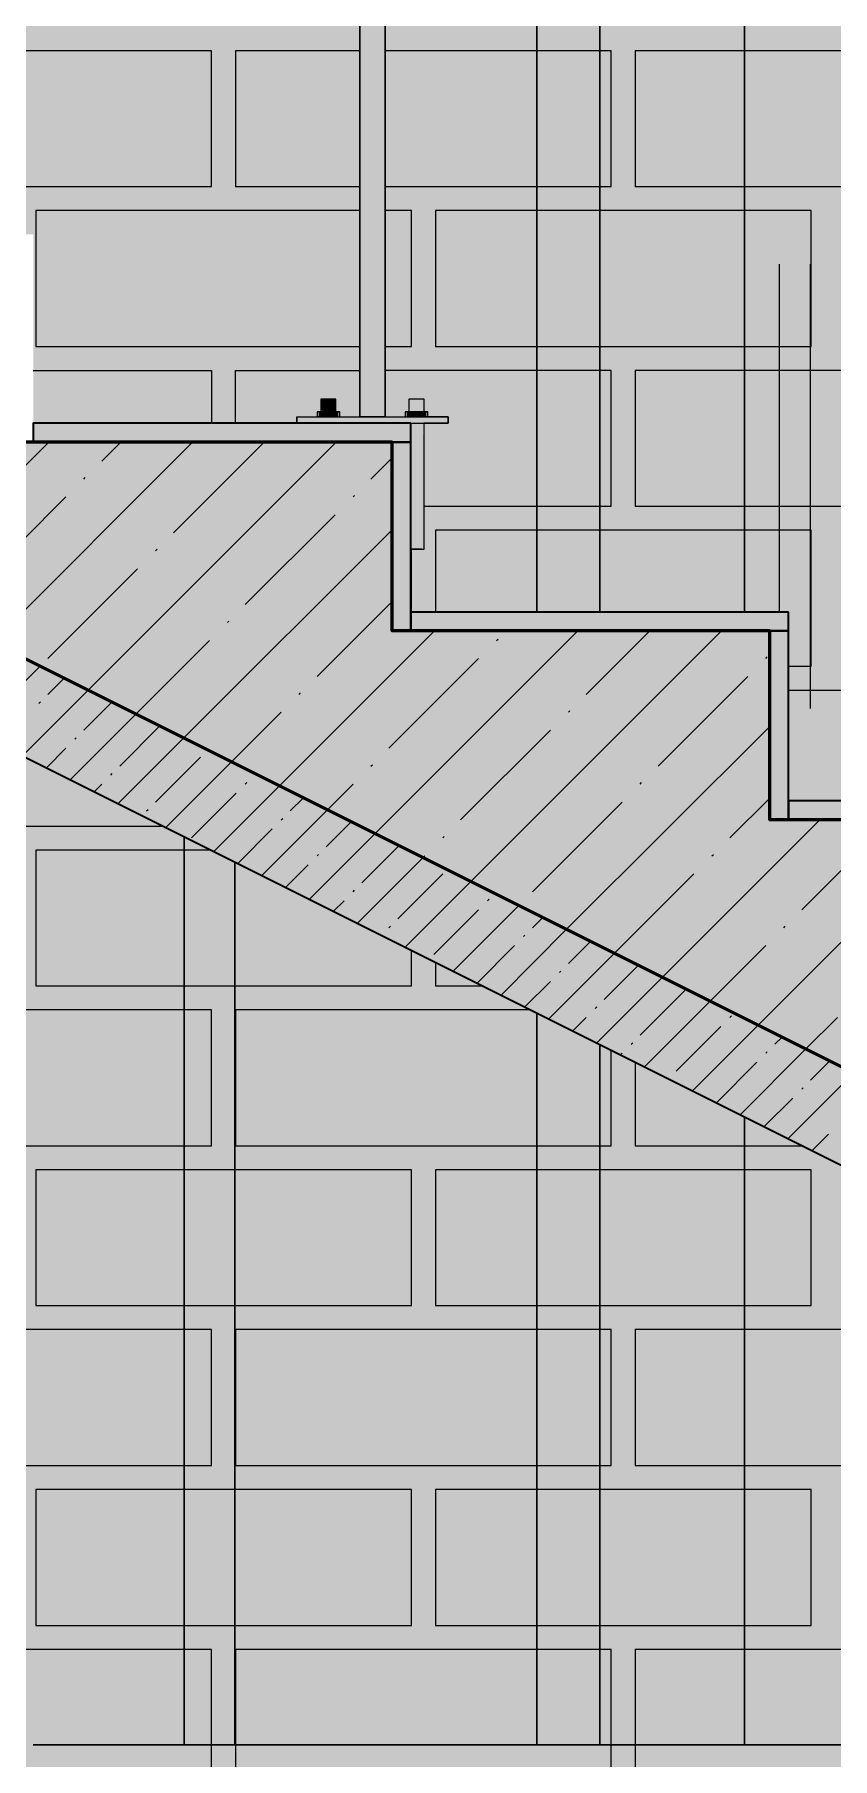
# Model space of a CAD drawing. Header units: millimetres. Extents: x -81576 to 1046824, y -248937 to 691537.
# Drawn here: x 9734 to 11002, y 625818 to 628558 of the extents above; entities that cross this region are included whole.
import ezdxf

# ---------------------------------------------------------------- set-up
doc = ezdxf.new("R2010")
doc.units = ezdxf.units.MM
doc.layers.add('PDF _Геометрия', color=7, linetype='Continuous', true_color=0x1d1d1d)
doc.layers.add('PDF _Сплошная заливка', color=7, linetype='Continuous', true_color=0xffffff)

msp = doc.modelspace()

# ---------------------------------------------------------------- hatches: boundary and pattern name
at = {"layer": 'PDF _Сплошная заливка', "true_color": 0x636466, "transparency": 33554559}
h = msp.add_hatch(color=251, dxfattribs=at)
h.paths.add_polyline_path([(6760.6, 617839.9), (19230.8, 617839.9), (19230.8, 618839.9), (18631.9, 618839.9), (18631.9, 634499.9), (18547.4, 634499.9), (18397.4, 634199.9), (18131.9, 634730.9), (18131.9, 634079.9), (13901.9, 634079.9), (13901.9, 634499.9), (12651.1, 634499.9), (13181.9, 634234.5), (13181.9, 633599.9), (18131.9, 633599.9), (18131.9, 625579.9), (13901.9, 625579.9), (13901.9, 626109.9), (13301.9, 626109.9), (13301.9, 626409.9), (12701.9, 626409.9), (12701.9, 626709.9), (12101.9, 626709.9), (12101.9, 627009.9), (11501.9, 627009.9), (11501.9, 627309.9), (10901.9, 627309.9), (10901.9, 627609.9), (10301.9, 627609.9), (10301.9, 627909.9), (9701.9, 627909.9), (9701.9, 628209.9), (9101.9, 628209.9), (9101.9, 628509.9), (8501.9, 628509.9), (8501.9, 628809.9), (7901.9, 628809.9), (7901.9, 629109.9), (7301.9, 629109.9), (7301.9, 629409.9), (6701.9, 629409.9), (6701.9, 629709.9), (6101.9, 629709.9), (6101.9, 629959.9), (3131.9, 629959.9), (3131.9, 634499.9), (2631.9, 634499.9), (2631.9, 617839.9), (4128.5, 617839.9)], flags=0)
h.paths.add_polyline_path([(6760.6, 618839.9), (3131.9, 618839.9), (3131.9, 622979.9), (6290, 622979.9), (13181.9, 619074.5), (13181.9, 618839.9), (10917.3, 618839.9)], flags=0)
h.paths.add_polyline_path([(15074.1, 618839.9), (13901.9, 618839.9), (13901.9, 619349.9), (13301.9, 619349.9), (13301.9, 619689.9), (12701.9, 619689.9), (12701.9, 620029.9), (12101.9, 620029.9), (12101.9, 620369.9), (11501.9, 620369.9), (11501.9, 620709.9), (10901.9, 620709.9), (10901.9, 621049.9), (10301.9, 621049.9), (10301.9, 621389.9), (9701.9, 621389.9), (9701.9, 621729.9), (9101.9, 621729.9), (9101.9, 622069.9), (8501.9, 622069.9), (8501.9, 622409.9), (7901.9, 622409.9), (7901.9, 622749.9), (7301.9, 622749.9), (7301.9, 623089.9), (6701.9, 623089.9), (6701.9, 623429.9), (6131.9, 623429.9), (6131.9, 623379.9), (3131.9, 623379.9), (3131.9, 629559.9), (5731, 629559.9), (13181.9, 625834.5), (13181.9, 625099.9), (18131.9, 625099.9), (18131.9, 618839.9)], flags=0)
h = msp.add_hatch(color=251, dxfattribs=at)
h.paths.add_polyline_path([(6131.9, 619039.9), (12956.5, 619039.9), (6144.7, 622899.9), (3131.9, 622899.9), (3131.9, 622039.9), (6131.9, 622039.9), (6131.9, 619261.8)], flags=0)
h.paths.add_polyline_path([(14131.9, 619039.9), (14131.9, 620849.9), (14143.8, 620849.9), (13622, 621145.6), (13622, 619379.9), (13931.9, 619379.9), (13931.9, 619039.9)], flags=0)
h.paths.add_polyline_path([(13582, 619379.9), (13582, 621168.2), (13022, 621485.6), (13022, 619719.9), (12982, 619719.9), (12982, 621508.2), (12422, 621825.6), (12422, 620059.9), (12382, 620059.9), (12382, 621848.3), (11822, 622165.6), (11822, 620399.9), (11782, 620399.9), (11782, 622188.3), (11222, 622505.6), (11222, 620740), (11182, 620740), (11182, 622528.3), (10622, 622845.6), (10622, 621080), (10582, 621080), (10582, 622868.3), (10022, 623185.7), (10022, 621420), (9982, 621420), (9982, 623208.3), (9422, 623525.7), (9422, 621760), (9382, 621760), (9382, 623548.4), (8822, 623865.7), (8822, 622100), (8782, 622100), (8782, 623888.4), (8222, 624205.7), (8222, 622440), (8182, 622440), (8182, 624228.4), (7622, 624545.7), (7622, 622780.1), (7582, 622780.1), (7582, 624568.4), (7022, 624885.8), (7022, 623120.1), (6982, 623120.1), (6982, 624908.4), (6422, 625225.8), (6422, 623460.1), (6382, 623460.1), (6382, 625239.9), (6131.9, 625239.9), (6132.4, 623459.9), (6731.9, 623459.9), (6731.9, 623119.9), (7331.9, 623119.9), (7331.9, 622779.9), (7931.9, 622779.9), (7931.9, 622439.9), (8531.9, 622439.9), (8531.9, 622099.9), (9131.9, 622099.9), (9131.9, 621759.9), (9731.9, 621759.9), (9731.9, 621419.9), (10331.9, 621419.9), (10331.9, 621079.9), (10931.9, 621079.9), (10931.9, 620739.9), (11531.9, 620739.9), (11531.9, 620399.9), (12131.9, 620399.9), (12131.9, 620059.9), (12731.9, 620059.9), (12731.9, 619719.9), (13331.9, 619719.9), (13331.9, 619379.9), (13483.6, 619379.9)], flags=0)
h.paths.add_polyline_path([(14211.9, 620857.3), (14211.9, 625099.9), (13181.9, 625099.9), (13181.9, 625834.5), (13171.1, 625839.9), (12858, 625839.9), (6132.4, 629202.7), (6132.4, 625279.9), (6411.6, 625279.9), (6411.9, 625277.5), (14146.5, 620894.3)], flags=0)
h.paths.add_polyline_path([(14207.7, 620849.9), (14211.9, 620849.9), (14211.9, 620857.3)], flags=0)
h.paths.add_polyline_path([(13911.9, 625579.9), (13911.9, 625839.9), (13901.9, 625839.9), (13901.9, 625579.9)], flags=0)
h.paths.add_polyline_path([(14202.1, 625839.9), (14211.9, 625839.9), (14211.9, 627029.9), (13890.8, 627190.4), (13890.8, 626149.9), (13925.2, 626149.9), (13925.2, 626157.9), (13928.8, 626159.9), (13930.4, 626177.9), (13952.8, 626177.9), (13953.5, 626157.9), (13956.4, 626157.9), (13956.4, 626149.9), (13990.8, 626149.9), (13990.8, 626139.9), (13952.8, 626139.9), (13951.2, 625939.9), (13931.9, 625939.9), (13932.3, 625839.9), (14034.9, 625839.9)], flags=0)
h.paths.add_polyline_path([(13750.8, 626139.9), (13750.8, 626149.9), (13785.2, 626149.9), (13785.2, 626157.9), (13788.8, 626159.9), (13790.4, 626177.9), (13812.8, 626177.9), (13813.5, 626157.9), (13816.4, 626157.9), (13816.4, 626149.9), (13850.8, 626149.9), (13850.8, 627210.4), (12090.8, 628090.4), (12090.8, 627049.9), (12125.2, 627049.9), (12125.2, 627057.9), (12128.8, 627059.9), (12130.4, 627077.9), (12152.8, 627077.9), (12153.5, 627057.9), (12156.4, 627057.9), (12156.4, 627049.9), (12190.8, 627049.9), (12190.8, 627039.9), (12152.8, 627039.9), (12151.2, 626839.9), (12131.9, 626839.9), (12131.9, 626739.9), (12731.9, 626739.9), (12731.9, 626439.9), (13331.9, 626439.9), (13331.9, 626139.9), (13725.8, 626139.9)], flags=0)
h.paths.add_polyline_path([(11950.8, 627039.9), (11950.8, 627049.9), (11985.2, 627049.9), (11985.2, 627057.9), (11988.8, 627059.9), (11990.4, 627077.9), (12012.8, 627077.9), (12013.5, 627057.9), (12016.4, 627057.9), (12016.4, 627049.9), (12050.8, 627049.9), (12050.8, 628110.4), (10290.8, 628990.4), (10290.8, 627949.9), (10325.2, 627949.9), (10325.2, 627957.9), (10328.8, 627959.9), (10330.4, 627977.9), (10352.8, 627977.9), (10353.5, 627957.9), (10356.4, 627957.9), (10356.4, 627949.9), (10390.8, 627949.9), (10390.8, 627939.9), (10352.8, 627939.9), (10351.2, 627739.9), (10331.9, 627739.9), (10331.9, 627639.9), (10931.9, 627639.9), (10931.9, 627339.9), (11531.9, 627339.9), (11531.9, 627039.9)], flags=0)
h.paths.add_polyline_path([(14211.9, 627119.3), (14211.9, 627829.9), (13880.4, 627995.6), (13879.4, 627979.9), (13877.9, 627979.9), (13880.5, 627953.5), (13880.7, 627939.9), (13890.8, 627939.9), (13890.8, 627279.9), (14164.8, 627142.9)], flags=0)
h.paths.add_polyline_path([(13850.8, 627299.9), (13850.8, 627939.9), (13862.8, 627941.4), (13861, 627960.8), (13862.1, 627971.1), (13861.9, 627979.9), (13861.1, 627979.9), (13861, 628005.4), (12080.4, 628895.6), (12079.4, 628879.9), (12077.9, 628879.9), (12080.5, 628853.5), (12080.7, 628839.9), (12090.8, 628839.9), (12090.8, 628179.9), (13848.8, 627300.9)], flags=0)
h.paths.add_polyline_path([(14211.9, 627919.3), (14211.9, 633599.9), (13961.9, 633599.9), (13961.9, 633585.8), (13911.9, 633583), (13911.4, 633579.6), (8401.3, 630824.6), (14164.8, 627942.9)], flags=0)
h.paths.add_polyline_path([(10150.8, 627939.9), (10150.8, 627949.9), (10185.2, 627949.9), (10185.2, 627957.9), (10188.8, 627959.9), (10190.4, 627977.9), (10212.8, 627977.9), (10213.5, 627957.9), (10216.4, 627957.9), (10216.4, 627949.9), (10250.8, 627949.9), (10250.8, 629010.4), (8490.8, 629890.4), (8490.8, 628849.9), (8525.2, 628849.9), (8525.2, 628857.9), (8528.8, 628859.9), (8530.4, 628877.9), (8552.8, 628877.9), (8553.5, 628857.9), (8556.4, 628857.9), (8556.4, 628849.9), (8590.8, 628849.9), (8590.8, 628839.9), (8552.8, 628839.9), (8551.2, 628639.9), (8531.9, 628639.9), (8531.9, 628539.9), (9131.9, 628539.9), (9131.9, 628239.9), (9731.9, 628239.9), (9731.9, 627939.9), (10137.9, 627939.9)], flags=0)
h.paths.add_polyline_path([(13870.8, 627975.1), (13873.4, 627979.9), (13865.8, 627979.9), (13870.4, 627975.5)], flags=0)
h.paths.add_polyline_path([(12050.8, 628199.9), (12050.8, 628839.9), (12062.8, 628841.4), (12061, 628860.8), (12062.1, 628871.1), (12061.9, 628879.9), (12061.1, 628879.9), (12061.1, 628905.3), (10280.4, 629795.6), (10279.4, 629779.9), (10277.9, 629779.9), (10280.5, 629753.5), (10280.7, 629739.9), (10290.8, 629739.9), (10290.8, 629079.9), (11980.7, 628234.9)], flags=0)
h.paths.add_polyline_path([(7931.9, 628839.9), (8350.8, 628839.9), (8350.8, 628849.9), (8385.2, 628849.9), (8385.2, 628857.9), (8388.8, 628859.9), (8390.4, 628877.9), (8412.8, 628877.9), (8413.5, 628857.9), (8416.4, 628857.9), (8416.4, 628849.9), (8450.8, 628849.9), (8449.3, 629911.2), (7698.8, 630286.4), (6690.8, 629782.4), (6690.8, 629749.9), (6725.2, 629749.9), (6725.2, 629757.9), (6728.8, 629759.9), (6730.4, 629777.9), (6752.8, 629777.9), (6753.5, 629757.9), (6756.4, 629757.9), (6756.4, 629749.9), (6790.8, 629749.9), (6790.8, 629739.9), (6752.8, 629739.9), (6751.2, 629539.9), (6731.9, 629539.9), (6732.3, 629439.9), (7331.9, 629439.9), (7331.9, 629139.9), (7931.9, 629139.9), (7931.9, 628902.1)], flags=0)
h.paths.add_polyline_path([(12070.8, 628875.1), (12073.4, 628879.9), (12065.8, 628879.9), (12070.4, 628875.5)], flags=0)
h.paths.add_polyline_path([(10250.8, 629099.9), (10250.8, 629739.9), (10262.8, 629741.4), (10261, 629760.8), (10262.1, 629771.1), (10261.9, 629779.9), (10261.1, 629779.9), (10261, 629805.4), (8480.4, 630695.6), (8479.4, 630679.9), (8477.9, 630679.9), (8480.5, 630653.5), (8480.7, 630639.9), (8490.8, 630639.9), (8490.8, 629979.9), (10246, 629102.3)], flags=0)
h.paths.add_polyline_path([(6625.7, 629749.9), (6650.8, 629749.9), (6650.8, 629762.4), (6630.7, 629752.4)], flags=0)
h.paths.add_polyline_path([(10270.8, 629775.1), (10273.4, 629779.9), (10267.8, 629777.9), (10270.4, 629775.5)], flags=0)
h.paths.add_polyline_path([(8450.8, 629999.9), (8450.8, 630639.9), (8462.8, 630641.4), (8461, 630660.8), (8462.1, 630671.1), (8461.9, 630679.9), (8461.1, 630679.9), (8461.1, 630705.3), (8435.8, 630718), (8319.4, 630718), (8319.4, 630636.8), (8399.6, 630636.8), (7788.3, 630331.2), (8449.3, 630000.7)], flags=0)
h.paths.add_polyline_path([(8470.8, 630675.1), (8473.4, 630679.9), (8465.8, 630679.9), (8470.4, 630675.5)], flags=0)
h.paths.add_polyline_path([(11751.9, 632544.6), (11911.9, 632624.6), (11911.9, 632627.6), (11751.9, 632545.8)], flags=0)
h.paths.add_polyline_path([(11951.9, 632644.6), (12111.9, 632724.6), (12111.9, 632730), (11951.9, 632648.1)], flags=0)
h.paths.add_polyline_path([(12151.9, 632744.6), (12311.9, 632824.6), (12311.9, 632832.4), (12151.9, 632750.5)], flags=0)
h.paths.add_polyline_path([(12351.9, 632844.6), (12511.9, 632924.6), (12511.9, 632934.7), (12351.9, 632852.8)], flags=0)
h.paths.add_polyline_path([(12551.9, 632944.6), (12711.9, 633024.6), (12711.9, 633037.1), (12551.9, 632955.2)], flags=0)
h.paths.add_polyline_path([(12751.9, 633044.6), (12911.9, 633124.6), (12911.9, 633139.5), (12751.9, 633057.6)], flags=0)
h.paths.add_polyline_path([(12951.9, 633144.6), (13111.9, 633224.6), (13111.9, 633241.8), (12951.9, 633159.9)], flags=0)
h.paths.add_polyline_path([(13151.9, 633244.6), (13311.9, 633324.6), (13311.9, 633344.2), (13151.9, 633262.3)], flags=0)
h.paths.add_polyline_path([(13351.9, 633344.6), (13511.9, 633424.6), (13511.9, 633446.5), (13351.9, 633364.6)], flags=0)
h.paths.add_polyline_path([(13551.9, 633444.6), (13711.9, 633524.6), (13711.9, 633548.9), (13551.9, 633467)], flags=0)
h.paths.add_polyline_path([(13751.9, 633544.6), (13817.9, 633577.6), (13761.9, 633574.5), (13751.9, 633569.4), (13751.9, 633564.3)], flags=0)
h = msp.add_hatch(color=251, dxfattribs=at)
h.paths.add_polyline_path([(10290.8, 627949.9), (10290.8, 628990.4), (10280.4, 628995.6), (10279.4, 628979.9), (10277.9, 628979.9), (10280.5, 628953.5), (10280, 628933.4), (10279.7, 628926.4), (10275.4, 628922.7), (10263.7, 628922.8), (10261.1, 628931.3), (10261, 628939.7), (10262.2, 628938.8), (10262.8, 628941.4), (10261, 628960.8), (10262.1, 628971.1), (10261.9, 628979.9), (10261.1, 628979.9), (10261, 629005.4), (10250.8, 629010.4), (10250.8, 627949.9), (10267.8, 627949.9)], flags=0)
h.paths.add_polyline_path([(10270.8, 628975.1), (10273.4, 628979.9), (10267.8, 628977.9), (10270.4, 628975.5)], flags=0)
h.paths.add_polyline_path([(10290.8, 629079.9), (10290.8, 629739.9), (10280.6, 629739.7), (10277.7, 629722.8), (10263.7, 629722.8), (10261, 629730.9), (10261, 629739.9), (10250.8, 629739.9), (10250.8, 629099.9), (10267.8, 629091.4)], flags=0)
for points in [[(13171.1, 625839.9), (6101.9, 629374.5), (6101.9, 629218), (12858, 625839.9), (13111.9, 625839.9)], [(10207, 627957.9), (10212.8, 627957.9), (10211.2, 627977.9), (10188.8, 627977.9), (10190.6, 627957.9), (10206.8, 627957.9)], [(10290.8, 627939.9), (10390.8, 627939.9), (10390.8, 627949.9), (10150.8, 627949.9), (10150.8, 627939.9), (10284.8, 627939.9)], [(10201.2, 627949.9), (10216.4, 627949.9), (10216.4, 627957.9), (10185.2, 627957.9), (10185.2, 627949.9), (10200.8, 627949.9)], [(10338, 627949.9), (10356.4, 627949.9), (10356.4, 627957.9), (10325.2, 627957.9), (10325.2, 627949.9), (10337.7, 627949.9)], [(10256.8, 627909.9), (10331.9, 627909.9), (10331.9, 627939.9), (9731.9, 627939.9), (9731.9, 627909.9), (10250.8, 627909.9)], [(10301.9, 627609.9), (10331.9, 627609.9), (10331.9, 627909.9), (10301.9, 627909.9), (10301.9, 627691.9)], [(10901.9, 627309.9), (10931.9, 627309.9), (10931.9, 627609.9), (10901.9, 627609.9), (10901.9, 627429.7)], [(11436.9, 627309.9), (11531.9, 627309.9), (11531.9, 627339.9), (10931.9, 627339.9), (10931.9, 627309.9), (11177.1, 627309.9)]]:
    msp.add_hatch(color=251, dxfattribs=at).paths.add_polyline_path(points)
h = msp.add_hatch(color=251, dxfattribs=at)
h.paths.add_polyline_path([(10352.4, 627739.9), (10352.8, 627739.9), (10351.2, 627939.9), (10331.9, 627939.9), (10332.3, 627739.9), (10351.2, 627739.9)], flags=0)
h.paths.add_polyline_path([(10332.8, 627957.9), (10352.8, 627957.9), (10351.2, 627977.9), (10328.8, 627977.9), (10330.6, 627957.9), (10332.5, 627957.9)], flags=0)

# ---------------------------------------------------------------- linework, layer by layer
at = {"layer": 'PDF _Геометрия', "color": 7, "lineweight": 53}
for points in [[(12651.1, 634499.9), (13181.9, 634234.5), (13181.9, 633599.9), (18131.9, 633599.9), (18131.9, 625579.9), (13901.9, 625579.9), (13901.9, 626109.9), (13301.9, 626109.9), (13301.9, 626409.9), (12701.9, 626409.9), (12701.9, 626709.9), (12101.9, 626709.9), (12101.9, 627009.9), (11501.9, 627009.9), (11501.9, 627309.9), (10901.9, 627309.9), (10901.9, 627609.9), (10301.9, 627609.9), (10301.9, 627909.9), (9701.9, 627909.9)], [(3131.9, 623379.9), (3131.9, 629559.9), (5731, 629559.9), (13181.9, 625834.5), (13181.9, 625099.9), (18131.9, 625099.9), (18131.9, 618839.9)]]:
    msp.add_lwpolyline(points, dxfattribs=at)
at = {"layer": 'PDF _Геометрия', "color": 7, "lineweight": 35}
for points in [[(3131.9, 629559.9), (3131.9, 629479.9), (5578, 629479.9), (6101.9, 629218), (12858, 625839.9), (13171.1, 625839.9)], [(13901.9, 625839.9), (13901.9, 626109.9), (13301.9, 626109.9), (13301.9, 626409.9), (12701.9, 626409.9), (12701.9, 626709.9), (12101.9, 626709.9), (12101.9, 627009.9), (11501.9, 627009.9), (11501.9, 627309.9), (10901.9, 627309.9), (10901.9, 627609.9), (10301.9, 627609.9), (10301.9, 627909.9), (9701.9, 627909.9)]]:
    msp.add_lwpolyline(points, dxfattribs=at)
at = {"layer": 'PDF _Геометрия', "color": 7, "lineweight": 9}
for points in [[(10290.8, 627949.9), (10290.8, 628990.4), (10290.8, 627949.9), (10250.8, 627949.9), (10250.8, 629010.4), (10250.8, 627949.9)], [(10916.9, 628192.8), (10916.9, 628192.8), (10916.9, 628192.6), (10916.9, 628192.4), (10916.9, 628192.1), (10916.9, 628191.6), (10916.9, 628191.1), (10916.9, 628190.5), (10916.9, 628189.8), (10916.9, 628189), (10916.9, 628188.1), (10916.9, 628187.1), (10916.9, 628186.1), (10916.9, 628184.9), (10916.9, 628183.7), (10916.9, 628182.4), (10916.9, 628181), (10916.9, 628179.5), (10916.9, 628177.9), (10916.9, 628176.3), (10916.9, 628174.6), (10916.9, 628172.9), (10916.9, 628171.1), (10916.9, 628169.2), (10916.9, 628167.3), (10916.9, 628165.3), (10916.9, 628163.2), (10916.9, 628161.1), (10916.9, 628159), (10916.9, 628156.8), (10916.9, 628154.6), (10916.9, 628152.3), (10916.9, 628150), (10916.9, 628147.7), (10916.9, 628145.4), (10916.9, 628143), (10916.9, 628140.7), (10916.9, 628138.3), (10916.9, 628135.9), (10916.9, 628133.5), (10916.9, 628132.8), (10916.9, 627639.9)], [(10966.9, 627486.9), (10966.9, 627487), (10966.9, 627487.1), (10966.9, 627487.4), (10966.9, 627487.7), (10966.9, 627488.1), (10966.9, 627488.7), (10966.9, 627489.3), (10966.9, 627490), (10966.9, 627490.8), (10966.9, 627491.7), (10966.9, 627492.7), (10966.9, 627493.7), (10966.9, 627494.9), (10966.9, 627496.1), (10966.9, 627497.4), (10966.9, 627498.8), (10966.9, 627500.3), (10966.9, 627501.8), (10966.9, 627503.4), (10966.9, 627505.1), (10966.9, 627506.9), (10966.9, 627508.7), (10966.9, 627510.6), (10966.9, 627512.5), (10966.9, 627514.5), (10966.9, 627516.6), (10966.9, 627518.7), (10966.9, 627520.8), (10966.9, 627523), (10966.9, 627525.2), (10966.9, 627527.5), (10966.9, 627529.7), (10966.9, 627532), (10966.9, 627534.4), (10966.9, 627536.7), (10966.9, 627539.1), (10966.9, 627541.5), (10966.9, 627543.9), (10966.9, 627546.3), (10966.9, 627546.9), (10966.9, 628132.8), (10966.9, 628135.2), (10966.9, 628137.6), (10966.9, 628140), (10966.9, 628142.4), (10966.9, 628144.8), (10966.9, 628147.1), (10966.9, 628149.4), (10966.9, 628151.7), (10966.9, 628154), (10966.9, 628156.2), (10966.9, 628158.4), (10966.9, 628160.5), (10966.9, 628162.7), (10966.9, 628164.7), (10966.9, 628166.7), (10966.9, 628168.7), (10966.9, 628170.6), (10966.9, 628172.4), (10966.9, 628174.2), (10966.9, 628175.9), (10966.9, 628177.5), (10966.9, 628179.1), (10966.9, 628180.6), (10966.9, 628182), (10966.9, 628183.3), (10966.9, 628184.6), (10966.9, 628185.8), (10966.9, 628186.8), (10966.9, 628187.8), (10966.9, 628188.8), (10966.9, 628189.6), (10966.9, 628190.3), (10966.9, 628191), (10966.9, 628191.5), (10966.9, 628192), (10966.9, 628192.3), (10966.9, 628192.6), (10966.9, 628192.8), (10966.9, 628192.8)], [(10212.8, 627957.9), (10212.8, 627977.9), (10212.4, 627977.9), (10211.2, 627977.9), (10209.3, 627977.9), (10206.8, 627977.9), (10203.9, 627977.9), (10200.8, 627977.9), (10197.7, 627977.9), (10194.8, 627977.9), (10192.3, 627977.9), (10190.4, 627977.9), (10189.2, 627977.9), (10188.8, 627977.9), (10188.8, 627957.9)], [(10209.3, 627977.9), (10206.8, 627977.9), (10203.9, 627977.9), (10200.8, 627977.9), (10197.7, 627977.9), (10194.8, 627977.9), (10192.3, 627977.9)], [(10352.8, 627957.9), (10352.8, 627977.9), (10352.4, 627977.9), (10351.2, 627977.9), (10349.3, 627977.9), (10346.8, 627977.9), (10343.9, 627977.9), (10340.8, 627977.9), (10337.7, 627977.9), (10334.8, 627977.9), (10332.3, 627977.9), (10330.4, 627977.9), (10329.2, 627977.9), (10328.8, 627977.9), (10328.8, 627957.9)], [(10349.3, 627977.9), (10346.8, 627977.9), (10343.9, 627977.9), (10340.8, 627977.9), (10337.7, 627977.9), (10334.8, 627977.9), (10332.3, 627977.9)], [(10150.8, 627949.9), (10390.8, 627949.9), (10356.4, 627949.9), (10353.5, 627949.9), (10349.8, 627949.9), (10345.4, 627949.9), (10340.8, 627949.9), (10336.1, 627949.9), (10332.8, 627949.9)], [(10150.8, 627939.9), (10150.8, 627949.9), (10150.8, 627939.9), (10390.8, 627939.9), (10352.4, 627939.9)], [(10213.5, 627957.9), (10216.4, 627957.9), (10218.2, 627957.9), (10218.8, 627957.9), (10218.2, 627957.9), (10216.4, 627957.9), (10213.5, 627957.9), (10209.8, 627957.9), (10205.4, 627957.9), (10200.8, 627957.9), (10196.1, 627957.9), (10191.8, 627957.9), (10188.1, 627957.9), (10185.2, 627957.9), (10183.4, 627957.9), (10182.8, 627957.9), (10182.8, 627949.9)], [(10188.1, 627957.9), (10185.2, 627957.9), (10183.4, 627957.9), (10182.8, 627957.9)], [(10216.4, 627949.9), (10213.5, 627949.9), (10209.8, 627949.9), (10205.4, 627949.9), (10200.8, 627949.9), (10196.1, 627949.9), (10191.8, 627949.9), (10188.1, 627949.9), (10185.2, 627949.9)], [(10218.8, 627949.9), (10218.8, 627957.9)], [(10353.5, 627957.9), (10356.4, 627957.9), (10358.2, 627957.9), (10358.8, 627957.9), (10358.2, 627957.9), (10356.4, 627957.9), (10353.5, 627957.9), (10349.8, 627957.9), (10345.4, 627957.9), (10340.8, 627957.9), (10336.1, 627957.9), (10331.8, 627957.9), (10328.1, 627957.9), (10325.2, 627957.9), (10323.4, 627957.9), (10322.8, 627957.9), (10322.8, 627949.9)], [(10328.1, 627957.9), (10325.2, 627957.9), (10323.4, 627957.9), (10322.8, 627957.9)], [(10331.8, 627949.9), (10328.1, 627949.9), (10325.2, 627949.9)], [(10358.8, 627949.9), (10358.8, 627957.9)], [(10390.8, 627939.9), (10390.8, 627949.9), (10390.8, 627939.9)], [(10349.3, 627739.9), (10346.8, 627739.9), (10343.9, 627739.9), (10340.8, 627739.9), (10337.7, 627739.9), (10334.8, 627739.9), (10332.3, 627739.9), (10334.8, 627739.9), (10337.7, 627739.9), (10340.8, 627739.9), (10343.9, 627739.9), (10346.8, 627739.9), (10349.3, 627739.9), (10351.2, 627739.9), (10352.4, 627739.9), (10352.8, 627739.9), (10352.8, 627939.9)], [(9971.9, 625840), (9971.9, 627283), (9971.9, 625840)], [(9971.9, 625840), (9971.9, 627283), (9971.9, 625840)], [(10051.9, 627243), (10051.9, 625840)], [(10051.9, 627243), (10051.9, 625840)], [(10917.3, 625839.9), (12858, 625839.9), (10531.9, 625839.9), (10531.9, 627003), (10531.9, 625839.9)], [(10631.9, 625839.9), (10631.9, 626953), (10631.9, 625839.9), (10861.9, 625839.9), (10861.9, 626838), (10861.9, 625839.9), (12781.9, 625839.9), (12781.9, 625878), (12781.9, 625839.9), (12858, 625839.9), (9731.9, 625839.9), (13171.1, 625839.9)], [(9971.9, 625840), (10051.9, 625840), (9971.9, 625840)], [(9971.9, 625840), (10051.9, 625840), (9971.9, 625840)], [(10045.9, 625840), (9977.9, 625840), (10045.9, 625840)], [(10045.9, 625840), (9977.9, 625840), (10045.9, 625840)], [(10011.9, 625840), (10051.9, 625840), (10011.9, 625840)], [(10017.9, 625840), (10045.9, 625840), (10017.9, 625840)]]:
    msp.add_lwpolyline(points, dxfattribs=at)
for points in [[(10531.9, 628869.9), (10531.9, 627639.9)], [(10531.9, 627639.9), (10531.9, 628869.9)], [(10631.9, 627639.9), (10631.9, 628819.9)], [(10861.9, 628704.9), (10861.9, 627639.9)], [(10051.9, 627243), (10051.9, 625840)], [(10051.9, 625840), (10051.9, 627243)], [(10531.9, 627003), (10531.9, 625839.9), (12858, 625839.9), (10531.9, 625839.9)]]:
    msp.add_lwpolyline(points, close=True, dxfattribs=at)
at = {"layer": 'PDF _Геометрия', "color": 9, "lineweight": 9, "true_color": 0xcacaca}
for points in [[(10015.2, 628531.8), (9418.3, 628531.8), (9418.3, 628315.9), (10015.2, 628315.9)], [(10967.7, 628277.8), (10370.8, 628277.8), (10370.8, 628061.9), (10967.7, 628061.9)], [(11285.2, 628023.8), (10688.3, 628023.8), (10688.3, 627807.9), (11285.2, 627807.9)], [(10015.2, 627007.8), (9418.3, 627007.8), (9418.3, 626791.9), (10015.2, 626791.9)], [(10332.7, 626753.8), (9735.8, 626753.8), (9735.8, 626537.9), (10332.7, 626537.9)], [(10967.7, 626753.8), (10370.8, 626753.8), (10370.8, 626537.9), (10967.7, 626537.9)], [(10015.2, 626499.8), (9418.3, 626499.8), (9418.3, 626283.9), (10015.2, 626283.9)], [(10650.2, 626499.8), (10053.3, 626499.8), (10053.3, 626283.9), (10650.2, 626283.9)], [(11285.2, 626499.8), (10688.3, 626499.8), (10688.3, 626283.9), (11285.2, 626283.9)], [(10332.7, 626245.8), (9735.8, 626245.8), (9735.8, 626029.9), (10332.7, 626029.9)], [(10967.7, 626245.8), (10370.8, 626245.8), (10370.8, 626029.9), (10967.7, 626029.9)], [(10015.2, 625991.8), (9418.3, 625991.8), (9418.3, 625775.9), (10015.2, 625775.9)], [(10650.2, 625991.8), (10053.3, 625991.8), (10053.3, 625775.9), (10650.2, 625775.9)], [(11285.2, 625991.8), (10688.3, 625991.8), (10688.3, 625775.9), (11285.2, 625775.9)]]:
    msp.add_lwpolyline(points, close=True, dxfattribs=at)
for points in [[(10250.8, 628531.8), (10053.3, 628531.8), (10053.3, 628315.9), (10250.8, 628315.9)], [(10290.8, 628315.9), (10650.2, 628315.9), (10650.2, 628531.8), (10290.8, 628531.8)], [(11208.1, 628531.8), (10688.3, 628531.8), (10688.3, 628315.9), (11285.2, 628315.9), (11285.2, 628493.2)], [(10250.8, 628277.8), (9735.8, 628277.8), (9735.8, 628061.9), (10250.8, 628061.9)], [(10290.8, 628061.9), (10332.7, 628061.9), (10332.7, 628277.8), (10290.8, 628277.8)], [(9731.9, 628023.8), (10015.2, 628023.8), (10015.2, 627939.9)], [(10053.3, 627939.9), (10053.3, 628023.8), (10250.8, 628023.8)], [(10352, 627807.9), (10650.2, 627807.9), (10650.2, 628023.8), (10290.8, 628023.8)], [(10931.9, 627553.9), (10967.7, 627553.9), (10967.7, 627769.8), (10370.8, 627769.8), (10370.8, 627639.9)], [(10332.7, 627639.9), (10332.7, 627739.9)], [(9506.2, 627515.8), (9418.3, 627515.8), (9418.3, 627299.9), (9938, 627299.9)], [(10931.9, 627515.8), (11285.2, 627515.8), (11285.2, 627339.9)], [(10014.2, 627261.8), (9735.8, 627261.8), (9735.8, 627045.9), (10332.7, 627045.9), (10332.7, 627102.5)], [(10370.8, 627083.5), (10370.8, 627045.9), (10446, 627045.9)], [(10522.2, 627007.8), (10053.3, 627007.8), (10053.3, 626791.9), (10650.2, 626791.9), (10650.2, 626943.8)], [(10688.3, 626924.7), (10688.3, 626791.9), (10954, 626791.9)]]:
    msp.add_lwpolyline(points, dxfattribs=at)
at = {"layer": 'PDF _Геометрия', "color": 7, "lineweight": 35}
for points in [[(10331.9, 627939.9), (9731.9, 627939.9), (9731.9, 627909.9), (10331.9, 627909.9)], [(10331.9, 627609.9), (10331.9, 627909.9), (10301.9, 627909.9), (10301.9, 627609.9)], [(10931.9, 627639.9), (10331.9, 627639.9), (10331.9, 627609.9), (10931.9, 627609.9)], [(10931.9, 627309.9), (10931.9, 627609.9), (10901.9, 627609.9), (10901.9, 627309.9)], [(11531.9, 627339.9), (10931.9, 627339.9), (10931.9, 627309.9), (11531.9, 627309.9)]]:
    msp.add_lwpolyline(points, close=True, dxfattribs=at)
at = {"layer": 'PDF _Геометрия', "color": 250, "lineweight": 9, "true_color": 0x2c2c2c}
for points in [[(9410.5, 627563.6), (9514.9, 627668), (9756.8, 627909.9)], [(9562.6, 627487.6), (9666.9, 627591.9), (9984.9, 627909.9)], [(9714.6, 627411.6), (9819, 627515.9), (10213, 627909.9)], [(9840.7, 627879.8), (9870.8, 627909.9)], [(9954.7, 627765.7), (10097.3, 627908.3)], [(10268.4, 627851.2), (10301.9, 627884.7)], [(9812.2, 627851.2), (9814.5, 627853.6)], [(9641.1, 627680.2), (9783.7, 627822.7)], [(10239.9, 627822.7), (10242.2, 627825.1)], [(10068.8, 627651.7), (10211.3, 627794.2)], [(9866.7, 627335.5), (9971.1, 627439.9), (10301.9, 627770.7)], [(9926.2, 627737.2), (9928.6, 627739.6)], [(9755.2, 627566.1), (9897.7, 627708.7)], [(10182.8, 627537.6), (10301.9, 627656.6)], [(10040.3, 627623.1), (10042.6, 627625.5)], [(9790.7, 627373.5), (9895, 627477.9), (10011.8, 627594.6)], [(10018.8, 627259.5), (10123.1, 627363.9), (10369.2, 627609.9)], [(10170.8, 627183.5), (10275.2, 627287.8), (10597.3, 627609.9)], [(10322.9, 627107.4), (10427.3, 627211.8), (10825.4, 627609.9)], [(10468, 627594.6), (10470.3, 627597)], [(10610.5, 627509.1), (10711.3, 627609.9)], [(10895.6, 627566.1), (10898, 627568.5)], [(9638.6, 627449.6), (9743, 627553.9)], [(10296.9, 627423.6), (10439.4, 627566.1)], [(9755.2, 627509.1), (9781, 627534.9)], [(10724.6, 627395), (10867.1, 627537.6)], [(9740.9, 627494.8), (9743.3, 627497.2)], [(9812.2, 627452.1), (9857, 627496.9)], [(10154.3, 627509.1), (10156.7, 627511.5)], [(9869.2, 627395), (9933.1, 627458.9)], [(9942.7, 627297.5), (10047.1, 627401.9), (10125.8, 627480.6)], [(10475, 627031.4), (10579.3, 627135.8), (10901.9, 627458.3)], [(10582, 627480.6), (10584.4, 627483)], [(9797.9, 627437.8), (9800.3, 627440.2)], [(10410.9, 627309.5), (10553.5, 627452.1)], [(9752.7, 627392.6), (9783.7, 627423.6)], [(9926.2, 627338), (9997.5, 627409.3)], [(9854.9, 627380.8), (9857.3, 627383.2)], [(10268.4, 627395), (10270.7, 627397.4)], [(9828.7, 627354.5), (9840.7, 627366.5)], [(9983.3, 627281), (10054.5, 627352.3)], [(10068.8, 627366.5), (10071.2, 627368.9)], [(10094.8, 627221.5), (10199.2, 627325.8), (10239.9, 627366.5)], [(10696.1, 627366.5), (10698.4, 627368.9)], [(9912, 627323.8), (9914.3, 627326.1)], [(10140.1, 627323.8), (10161.1, 627344.8)], [(10525, 627195.5), (10667.5, 627338)], [(10838.6, 627281), (10901.9, 627344.2)], [(10056.8, 627240.5), (10111.6, 627295.3)], [(10125.8, 627309.5), (10128.2, 627311.9)], [(10197.1, 627266.7), (10237.2, 627306.8)], [(10627, 626955.4), (10731.4, 627059.7), (10981.6, 627309.9)], [(10779.1, 626879.3), (10883.5, 626983.7), (11209.7, 627309.9)], [(10931.2, 626803.3), (11035.5, 626907.7), (11437.8, 627309.9)], [(10952.7, 627166.9), (11095.2, 627309.5)], [(10254.1, 627209.7), (10313.2, 627268.8)], [(10382.4, 627281), (10384.8, 627283.4)], [(10132.8, 627202.5), (10168.6, 627238.2)], [(10182.8, 627252.5), (10185.2, 627254.9)], [(10246.9, 627145.4), (10351.2, 627249.8), (10353.9, 627252.5)], [(10810.1, 627252.5), (10812.5, 627254.9)], [(10311.1, 627152.7), (10382.4, 627224)], [(10551, 626993.4), (10655.4, 627097.7), (10781.6, 627224)], [(10239.9, 627195.5), (10242.2, 627197.8)], [(10453.7, 627181.2), (10456.1, 627183.6)], [(10208.9, 627164.5), (10225.6, 627181.2)], [(10368.2, 627095.7), (10439.4, 627166.9)], [(10398.9, 627069.4), (10503.3, 627173.8)], [(10296.9, 627138.4), (10299.3, 627140.8)], [(10525, 627138.4), (10541.3, 627154.8)], [(10924.2, 627138.4), (10926.5, 627140.8)], [(10437, 627050.4), (10496.5, 627109.9)], [(10510.7, 627124.2), (10513.1, 627126.5)], [(10582, 627081.4), (10617.3, 627116.7)], [(10703.1, 626917.4), (10807.4, 627021.7), (10895.6, 627109.9)], [(10639, 627024.4), (10693.4, 627078.7)], [(10513, 627012.4), (10553.5, 627052.9)], [(10567.8, 627067.1), (10570.1, 627069.5)], [(10696.1, 626967.4), (10767.3, 627038.6)], [(10589, 626974.4), (10610.5, 626995.9)], [(10624.8, 627010.1), (10627.1, 627012.5)], [(10838.6, 626995.9), (10841, 626998.2)], [(10855.1, 626841.3), (10959.5, 626945.7), (11009.7, 626995.9)], [(10753.1, 626910.3), (10824.4, 626981.6)], [(10909.9, 626953.1), (10921.5, 626964.7)], [(10665.1, 626936.4), (10667.5, 626938.8)], [(10681.8, 626953.1), (10684.2, 626955.5)], [(10895.6, 626938.8), (10898, 626941.2)], [(10817.1, 626860.3), (10881.4, 626924.6)], [(10966.9, 626896.1), (10997.5, 626926.7)], [(10741.1, 626898.3), (10741.2, 626898.4)], [(10952.7, 626881.8), (10955, 626884.2)], [(10893.2, 626822.3), (10938.4, 626867.6)], [(10969.2, 626784.3), (10995.4, 626810.5)]]:
    msp.add_lwpolyline(points, dxfattribs=at)
at = {"layer": 'PDF _Сплошная заливка', "lineweight": 35, "transparency": 33554559}
msp.add_solid([(10331.9, 627609.9), (10931.9, 627609.9), (10331.9, 627639.9), (10931.9, 627639.9)], dxfattribs=at)

doc.saveas('drawing.dxf')
